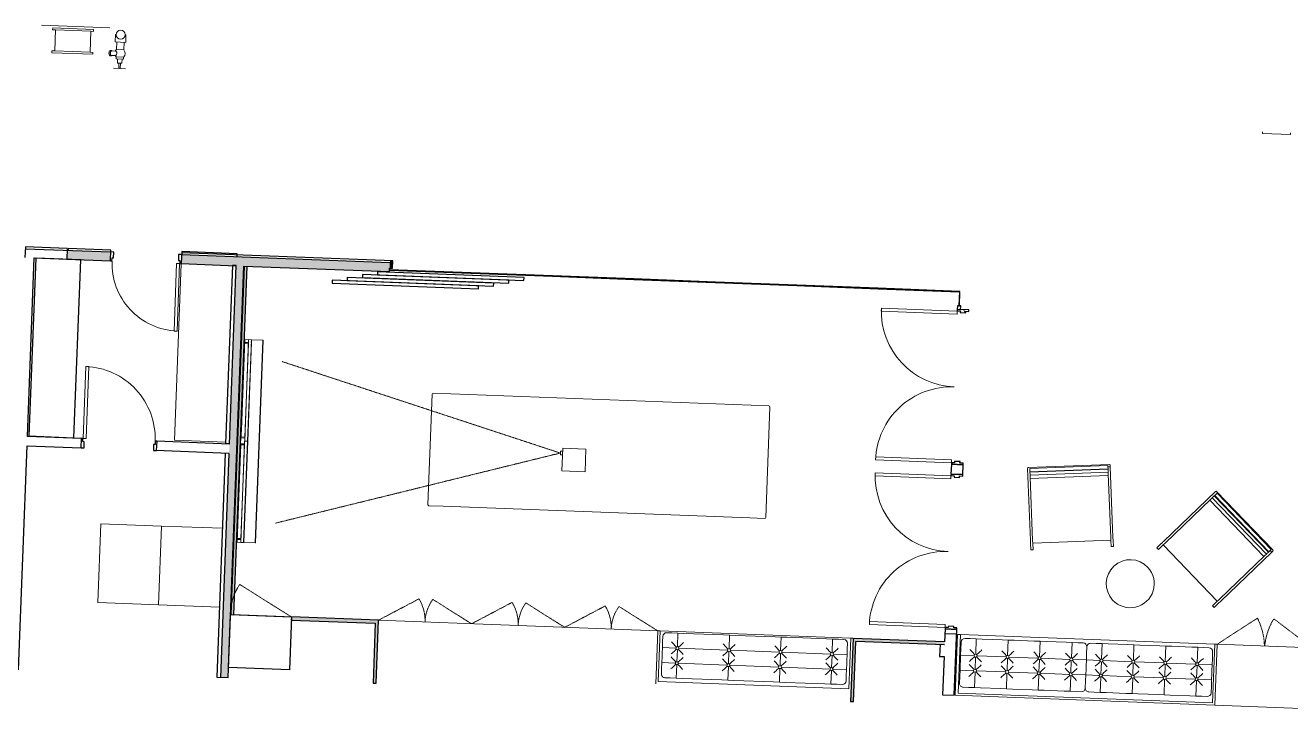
# Model space of a CAD drawing. Header units: millimetres. Extents: x 17567 to 83301, y -4294 to 56331.
# Drawn here: x 35905 to 52746, y 18615 to 27716 of the extents above; entities that cross this region are included whole.
import ezdxf

# ---------------------------------------------------------------- set-up
doc = ezdxf.new("R2010")
doc.units = ezdxf.units.MM
doc.header["$MEASUREMENT"] = 0
doc.linetypes.add('Dash', pattern=[6.35, 3.175, -3.175])
doc.linetypes.add('Hidden dense', pattern=[3.2, 1.6, -1.6])
for name, color, linetype, lineweight in [('A-DOOR', 33, 'Continuous', 13), ('A-DOOR-FRAM', 33, 'Continuous', 30), ('A-GLAZ-CURT', 52, 'Continuous', 13), ('A-GLAZ-CWMG', 51, 'Continuous', 13), ('A-WALL', 113, 'Continuous', 13), ('A-WALL-PATT', 111, 'Continuous', 13), ('E-ELEC-EQPM', 71, 'Continuous', 13), ('I-FURN', 40, 'Continuous', 13), ('I-WALL', 2, 'Continuous', 13), ('P-SANR-FIXT', 6, 'Continuous', 13), ('Q-CASE', 33, 'Continuous', 13), ('Q-CASE-HDLN', 33, 'Hidden dense', 13)]:
    doc.layers.add(name, color=color, linetype=linetype, lineweight=lineweight)

# ---------------------------------------------------------------- blocks, each defined once
blk = doc.blocks.new('System Panel - Glazed 6mm_Centre-7263970-GA PLAN - LEVEL 11')
at = {"layer": 'A-GLAZ-CURT', "lineweight": 30}
for p, q in [((542, 3), (-542, 3)), ((-542, 3), (-542, -3)), ((542, -3), (542, 3)), ((-542, -3), (542, -3))]:
    blk.add_line(p, q, dxfattribs=at)
blk = doc.blocks.new('System Panel - Glazed 6mm_Centre-7434992-GA PLAN - LEVEL 11')
at = {"layer": 'A-GLAZ-CURT', "lineweight": 30}
for p, q in [((95, 3), (-95, 3)), ((-95, 3), (-95, -3)), ((95, -3), (95, 3)), ((-95, -3), (95, -3))]:
    blk.add_line(p, q, dxfattribs=at)
blk = doc.blocks.new('Rectangular Mullion - 25 x 45mm-3974984-GA PLAN - LEVEL 11')
at = {"layer": 'A-GLAZ-CWMG', "lineweight": 30}
for p, q in [((-50, 22.5), (0, 22.5)), ((-50, -22.5), (-50, 22.5)), ((0, 22.5), (0, -22.5)), ((0, -22.5), (-50, -22.5))]:
    blk.add_line(p, q, dxfattribs=at)
blk = doc.blocks.new('Swing_Double_DOR1 - 2650 x 2200mm_WOOD PANEL-2439293-GA PLAN - LEVEL 11')
at = {"layer": 'A-DOOR'}
h = blk.add_hatch(dxfattribs=at)
h.set_pattern_fill('FP_7', color=256, style=0, pattern_type=2)
h.set_pattern_definition([(18.435, (-22491.72, -33686.98), (761.99916, 381.00075), [144.579, -1060.248]), (49.399, (-22354.557, -33641.26), (1904.98833, 2286.00951), [70.253, -3442.394]), (46.848, (-22308.837, -33968.919), (5333.9611315, 5715.036136), [167.12, -8188.863]), (19.983, (-22194.537, -33847), (3048.00244, 1142.99442), [89.19, -4370.301]), (0, (-22491.7, -33816.5), (381, 381), [76.2, -304.8]), (28.443, (-22415.517, -33816.519), (-4952.996557, -2667.0058317), [207.986, -10191.291]), (354.289, (-22232.637, -33717.46), (-3428.996846, 381.02439), [76.58, -3752.423]), (39.806, (-22156.437, -33725.08), (-1904.988895, -1524.01458), [59.514, -2916.191])])
h.paths.add_polyline_path([(-1242.5, -78), (-1223.5, -78), (-1223.5, -36), (-1203.5, -36), (-1203.5, 36), (-1223.5, 36), (-1223.5, 78), (-1242.5, 78), (-1242.5, -77.8)])
h.paths.add_polyline_path([(780.5, -36), (800.5, -36), (800.5, -78), (819.5, -78), (819.5, 78), (800.5, 78), (800.5, 36), (780.5, 36), (780.5, 8.2)])
for p, q in [((-1221.5, 78), (-1221.5, 1088)), ((-1221.5, 1088), (-1181.5, 1088)), ((-1181.5, 78), (-1181.5, 1088)), ((758.5, 78), (758.5, 1088)), ((798.5, 1088), (758.5, 1088)), ((798.5, 78), (798.5, 1088)), ((-1221.5, 78), (-1181.5, 78)), ((798.5, 78), (758.5, 78))]:
    blk.add_line(p, q, dxfattribs=at)
at = {"layer": 'A-DOOR', "lineweight": 30}
for p, q in [((-1223.5, 78), (-1242.5, 78)), ((-1242.5, 78), (-1242.5, -78)), ((-1223.5, 36), (-1223.5, 78)), ((-1203.5, 36), (-1223.5, 36)), ((-1203.5, -36), (-1203.5, 36)), ((800.5, 36), (780.5, 36)), ((780.5, 36), (780.5, -36)), ((819.5, 78), (800.5, 78)), ((800.5, 78), (800.5, 36)), ((819.5, -78), (819.5, 78)), ((-1242.5, -78), (-1223.5, -78)), ((-1223.5, -78), (-1223.5, -36)), ((-1223.5, -36), (-1203.5, -36)), ((780.5, -36), (800.5, -36)), ((800.5, -36), (800.5, -78)), ((800.5, -78), (819.5, -78))]:
    blk.add_line(p, q, dxfattribs=at)
at = {"layer": 'A-DOOR'}
for centre, start, end in [((-1221.5, 78), 0, 90), ((798.5, 78), 90, 180)]:
    blk.add_arc(centre, 1010, start, end, dxfattribs=at)
blk = doc.blocks.new('Swing_Double_DOR1 - 2650 x 2200mm_WOOD PANEL-V38-GA PLAN - LEVEL 11')
at = {"layer": 'A-DOOR'}
for p, q in [((-1221.5, 78), (-1221.5, 1088)), ((-1221.5, 1088), (-1181.5, 1088)), ((-1181.5, 78), (-1181.5, 1088)), ((758.5, 78), (758.5, 1088)), ((798.5, 1088), (758.5, 1088)), ((798.5, 78), (798.5, 1088)), ((-1221.5, 78), (-1181.5, 78)), ((798.5, 78), (758.5, 78))]:
    blk.add_line(p, q, dxfattribs=at)
at = {"layer": 'A-DOOR', "lineweight": 30}
for p, q in [((-1223.5, 78), (-1242.5, 78)), ((-1242.5, 78), (-1242.5, -78)), ((-1223.5, 36), (-1223.5, 78)), ((-1203.5, 36), (-1223.5, 36)), ((-1203.5, -36), (-1203.5, 36)), ((800.5, 36), (780.5, 36)), ((780.5, 36), (780.5, -36)), ((819.5, 78), (800.5, 78)), ((800.5, 78), (800.5, 36)), ((819.5, -78), (819.5, 78)), ((-1242.5, -78), (-1223.5, -78)), ((-1223.5, -78), (-1223.5, -36)), ((-1223.5, -36), (-1203.5, -36)), ((780.5, -36), (800.5, -36)), ((800.5, -36), (800.5, -78)), ((800.5, -78), (819.5, -78))]:
    blk.add_line(p, q, dxfattribs=at)
at = {"layer": 'A-DOOR'}
for centre, start, end in [((-1221.5, 78), 0, 90), ((798.5, 78), 90, 180)]:
    blk.add_arc(centre, 1010, start, end, dxfattribs=at)
blk = doc.blocks.new('Swing_Single_DOR1 - 2040 x 900mm_GLASS PANEL-2515531-GA PLAN - LEVEL 11')
at = {"layer": 'A-DOOR', "lineweight": 13}
for p, q in [((-450, 960), (-410, 960)), ((-450, 60), (-450, 960)), ((-410, 960), (-410, 60)), ((-410, 60), (-450, 60))]:
    blk.add_line(p, q, dxfattribs=at)
at = {"layer": 'A-DOOR'}
blk.add_arc((-450, 60), 900, 360, 90, dxfattribs=at)
at = {"layer": 'A-DOOR-FRAM'}
for p, q in [((-452, 60), (-471, 60)), ((-452, 18), (-452, 60)), ((-432, 18), (-452, 18)), ((-432, -60), (-432, 18)), ((452, 18), (432, 18)), ((432, 18), (432, -60)), ((471, 60), (452, 60)), ((452, 60), (452, 18)), ((-471, -60), (-432, -60)), ((432, -60), (471, -60))]:
    blk.add_line(p, q, dxfattribs=at)
blk = doc.blocks.new('0832_FIRE_HOSE_REEL - 0832 Hose Reel-2643840-GA PLAN - LEVEL 11')
at = {"layer": 'P-SANR-FIXT'}
for p, q in [((488, 0), (-422, 0)), ((488, 0), (-422, 0)), ((273, -30), (-272, -30)), ((-272, -30), (-272, -55)), ((-272, -55), (-233, -55)), ((-233, -55), (-233, -335)), ((-233, -55), (238, -55)), ((238, -335), (238, -55)), ((238, -55), (273, -55)), ((273, -55), (273, -30)), ((-233, -335), (-272, -335)), ((-272, -335), (-272, -360)), ((238, -335), (-233, -335)), ((273, -335), (238, -335)), ((273, -360), (273, -335)), ((-272, -360), (273, -360))]:
    blk.add_line(p, q, dxfattribs=at)
blk = doc.blocks.new('0831_FIRE_HYDRANT_SINGLE - Ø100-2645293-GA PLAN - LEVEL 11')
at = {"layer": 'P-SANR-FIXT'}
for p, q in [((-60, 0), (-70, 0)), ((-70, 0), (-70, -100)), ((70, 0), (60, 0)), ((-70, -100), (70, -100)), ((-50, -100), (-50, -201)), ((50, -100), (50, -201)), ((70, 0), (70, -100)), ((-113, -215), (-130, -215)), ((-113, -285), (-130, -285)), ((-55, -220), (-113, -220)), ((-55, -280), (-113, -280)), ((-50, -201), (50, -201)), ((-50, -299), (50, -299)), ((-50, -299), (-50, -325)), ((-50, -325), (50, -325)), ((-30, -325), (-30, -380)), ((30, -325), (30, -380)), ((50, -299), (50, -325)), ((80, -450), (-80, -450)), ((-30, -380), (30, -380)), ((-10, -380), (-10, -450)), ((10, -380), (10, -450))]:
    blk.add_line(p, q, dxfattribs=at)
blk.add_circle((0, 0), 60, dxfattribs=at)
for centre, radius, start, end in [((0, -250), 70.2, 135.7778, 154.7167), ((0, -250), 70.2, 205.2833, 224.2222), ((-78, -250), 37.9, 307.5963, 52.4037), ((0, -250), 70.2, 315.7778, 44.2222)]:
    blk.add_arc(centre, radius, start, end, dxfattribs=at)
for centre, major_axis, ratio, start_param, end_param in [((-130, -250), (0, 35), 0.502649, 0, 3.141593), ((-113, -250), (0, 35), 0.504137, 5.742086, 9.965877), ((-113, -250), (0, 30), 0.5, 0, 3.141593)]:
    blk.add_ellipse(centre, major_axis=major_axis, ratio=ratio, start_param=start_param, end_param=end_param, dxfattribs=at)
blk = doc.blocks.new('BVN_Boardroom Banquette_EX-020 - EX-020_1-10032375-GA PLAN - LEVEL 11')
at = {"layer": 'Q-CASE', "lineweight": 30}
for p, q in [((-3810, 1097), (-2998, 1097)), ((-3810, 392), (-3810, 1097)), ((-2998, 1097), (-2998, 392)), ((-2998, 392), (-3810, 392))]:
    blk.add_line(p, q, dxfattribs=at)
at = {"layer": 'Q-CASE'}
for p, q in [((1882, 1097), (-1838, 1097)), ((1882, 392), (1882, 1097)), ((1882, 1097), (1912, 1097)), ((1882, 392), (1882, 1097)), ((4452, 1097), (1912, 1097)), ((1912, 422), (1912, 1097)), ((1952, 1027), (1952, 957)), ((2072, 1077), (2002, 1077)), ((2072, 1077), (2152, 1077)), ((2152, 1077), (2232, 1077)), ((2152, 897), (2152, 1077)), ((2759, 1077), (2232, 1077)), ((2759, 1077), (2839, 1077)), ((2839, 1077), (2919, 1077)), ((2839, 897), (2839, 1077)), ((3446, 1077), (2919, 1077)), ((3446, 1077), (3526, 1077)), ((3526, 1077), (3606, 1077)), ((3526, 897), (3526, 1077)), ((4132, 1077), (3606, 1077)), ((4132, 1077), (4212, 1077)), ((4212, 1077), (4292, 1077)), ((4212, 897), (4212, 1077)), ((4362, 1077), (4292, 1077)), ((4412, 957), (4412, 1027)), ((4452, 1097), (4482, 1097)), ((4452, 1097), (4452, 422)), ((1952, 877), (1952, 957)), ((1952, 797), (1952, 877)), ((2132, 877), (1952, 877)), ((2152, 697), (2152, 857)), ((2819, 877), (2172, 877)), ((2839, 697), (2839, 857)), ((3506, 877), (2859, 877)), ((3526, 697), (3526, 857)), ((4192, 877), (3546, 877)), ((4212, 697), (4212, 857)), ((4412, 877), (4232, 877)), ((4412, 957), (4412, 877)), ((4412, 877), (4412, 797)), ((1952, 797), (1952, 757)), ((1952, 677), (1952, 757)), ((1952, 597), (1952, 677)), ((2132, 677), (1952, 677)), ((2819, 677), (2172, 677)), ((3506, 677), (2859, 677)), ((4192, 677), (3546, 677)), ((4412, 677), (4232, 677)), ((4412, 757), (4412, 797)), ((4412, 757), (4412, 677)), ((4412, 677), (4412, 597)), ((1952, 597), (1952, 527)), ((2152, 477), (2152, 657)), ((2839, 477), (2839, 657)), ((3526, 477), (3526, 657)), ((4212, 477), (4212, 657)), ((4412, 527), (4412, 597)), ((4452, 422), (1912, 422)), ((2002, 477), (2072, 477)), ((2152, 477), (2072, 477)), ((2232, 477), (2152, 477)), ((2232, 477), (2759, 477)), ((2839, 477), (2759, 477)), ((2919, 477), (2839, 477)), ((2919, 477), (3446, 477)), ((3526, 477), (3446, 477)), ((3606, 477), (3526, 477)), ((3606, 477), (4132, 477)), ((4212, 477), (4132, 477)), ((4292, 477), (4212, 477)), ((4292, 477), (4362, 477))]:
    blk.add_line(p, q, dxfattribs=at)
at = {"layer": 'Q-CASE', "flags": 128}
for points in [[(2072, 957), (2082, 947), (2092, 937), (2102, 927), (2113, 916), (2132, 897), (2138, 891)], [(2138, 863), (2113, 837), (2095, 819), (2086, 810), (2072, 797)], [(2166, 891), (2192, 916), (2210, 934), (2219, 943), (2232, 957)], [(2232, 797), (2222, 807), (2212, 817), (2202, 827), (2192, 837), (2172, 857), (2166, 863)], [(2825, 891), (2799, 916), (2781, 934), (2772, 943), (2759, 957)], [(2759, 797), (2769, 807), (2779, 817), (2789, 827), (2799, 837), (2819, 857), (2825, 863)], [(2919, 957), (2909, 947), (2899, 937), (2889, 927), (2879, 916), (2859, 897), (2853, 891)], [(2853, 863), (2879, 837), (2896, 819), (2905, 810), (2919, 797)], [(3511, 891), (3486, 916), (3468, 934), (3459, 943), (3446, 957)], [(3446, 797), (3456, 807), (3466, 817), (3476, 827), (3486, 837), (3506, 857), (3511, 863)], [(3606, 957), (3595, 947), (3585, 937), (3575, 927), (3565, 916), (3545, 897), (3540, 891)], [(3540, 863), (3565, 837), (3583, 819), (3592, 810), (3606, 797)], [(4198, 891), (4173, 916), (4155, 934), (4146, 943), (4132, 957)], [(4132, 797), (4142, 807), (4152, 817), (4162, 827), (4173, 837), (4192, 857), (4198, 863)], [(4292, 957), (4282, 947), (4272, 937), (4262, 927), (4252, 916), (4232, 897), (4226, 891)], [(4226, 863), (4252, 837), (4270, 819), (4279, 810), (4292, 797)], [(2072, 757), (2082, 747), (2092, 737), (2102, 727), (2113, 716), (2132, 697), (2138, 691)], [(2166, 691), (2192, 716), (2210, 734), (2219, 743), (2232, 757)], [(2825, 691), (2799, 716), (2781, 734), (2772, 743), (2759, 757)], [(2919, 757), (2909, 747), (2899, 737), (2889, 727), (2879, 716), (2859, 697), (2853, 691)], [(3511, 691), (3486, 716), (3468, 734), (3459, 743), (3446, 757)], [(3606, 757), (3595, 747), (3585, 737), (3575, 727), (3565, 716), (3545, 697), (3540, 691)], [(4198, 691), (4173, 716), (4155, 734), (4146, 743), (4132, 757)], [(4292, 757), (4282, 747), (4272, 737), (4262, 727), (4252, 716), (4232, 697), (4226, 691)], [(2138, 663), (2113, 637), (2095, 619), (2086, 610), (2072, 597)], [(2232, 597), (2222, 607), (2212, 617), (2202, 627), (2192, 637), (2172, 657), (2166, 663)], [(2759, 597), (2769, 607), (2779, 617), (2789, 627), (2799, 637), (2819, 657), (2825, 663)], [(2853, 663), (2879, 637), (2896, 619), (2905, 610), (2919, 597)], [(3446, 597), (3456, 607), (3466, 617), (3476, 627), (3486, 637), (3506, 657), (3511, 663)], [(3540, 663), (3565, 637), (3583, 619), (3592, 610), (3606, 597)], [(4132, 597), (4142, 607), (4152, 617), (4162, 627), (4173, 637), (4192, 657), (4198, 663)], [(4226, 663), (4252, 637), (4270, 619), (4279, 610), (4292, 597)]]:
    blk.add_lwpolyline(points, dxfattribs=at)
at = {"layer": 'Q-CASE'}
for centre, radius, start, end in [((2002, 1027), 50, 90, 180), ((4362, 1027), 50, 0, 90), ((2152, 877), 20, 0, 180), ((2152, 877), 20, 180, 360), ((2839, 877), 20, 0, 180), ((2839, 877), 20, 180, 360), ((3526, 877), 20, 0, 180), ((3526, 877), 20, 180, 360), ((4212, 877), 20, 0, 180), ((4212, 877), 20, 180, 360), ((2152, 677), 20, 0, 180), ((2152, 677), 20, 180, 360), ((2839, 677), 20, 0, 180), ((2839, 677), 20, 180, 0), ((3526, 677), 20, 0, 180), ((3526, 677), 20, 180, 0), ((4212, 677), 20, 0, 180), ((4212, 677), 20, 180, 360), ((2002, 527), 50, 180, 270), ((4362, 527), 50, 270, 0)]:
    blk.add_arc(centre, radius, start, end, dxfattribs=at)
at = {"layer": 'Q-CASE-HDLN'}
for p, q in [((-2998, 1097), (-3701, 1503)), ((-1838, 1097), (-1310, 1402)), ((-598, 1097), (-1126, 1402)), ((-598, 1097), (-70, 1402)), ((642, 1097), (114, 1402)), ((642, 1097), (1170, 1402)), ((1882, 1097), (1354, 1402)), ((-3810, 1097), (-2998, 1097))]:
    blk.add_line(p, q, dxfattribs=at)
for centre, radius, start, end in [((-3068, 1116), 742, 148.5435, 181.4565), ((-1771, 1097), 553, 0, 33.4759), ((-665, 1097), 553, 146.5241, 180), ((-531, 1097), 553, 0, 33.4759), ((575, 1097), 553, 146.5241, 180), ((709, 1097), 553, 0, 33.4759), ((1815, 1097), 553, 146.5241, 180)]:
    blk.add_arc(centre, radius, start, end, dxfattribs=at)
blk = doc.blocks.new('BVN_Joinery_Reception Banquette_JO-E-1 - EX-021_1-7750586-GA PLAN - LEVEL 11')
at = {"layer": 'Q-CASE'}
for p, q in [((-242, -302), (-242, -1112)), ((1023, -302), (-242, -302)), ((-242, -302), (-242, -1112)), ((1023, -302), (-242, -302)), ((1023, -302), (1023, -1112)), ((4482, -302), (1023, -302)), ((1023, -1112), (1023, -302)), ((1023, -1112), (1023, -302)), ((1053, -1112), (1053, -332)), ((1053, -332), (4442, -332)), ((4442, -332), (4442, -1112)), ((4482, -1112), (4482, -302)), ((1078, -462), (1078, -557)), ((1198, -412), (1128, -412)), ((1198, -412), (1278, -412)), ((1278, -412), (1358, -412)), ((1278, -617), (1278, -412)), ((1623, -412), (1358, -412)), ((1623, -412), (1703, -412)), ((1703, -412), (1783, -412)), ((1703, -617), (1703, -412)), ((2048, -412), (1783, -412)), ((2048, -412), (2128, -412)), ((2128, -412), (2208, -412)), ((2128, -617), (2128, -412)), ((2473, -412), (2208, -412)), ((2473, -412), (2553, -412)), ((2553, -412), (2633, -412)), ((2553, -617), (2553, -412)), ((2703, -412), (2633, -412)), ((2753, -462), (2753, -557)), ((2753, -557), (2753, -462)), ((2873, -412), (2803, -412)), ((2873, -412), (2953, -412)), ((2953, -412), (3033, -412)), ((2953, -617), (2953, -412)), ((3298, -412), (3033, -412)), ((3298, -412), (3378, -412)), ((3378, -412), (3458, -412)), ((3378, -617), (3378, -412)), ((3723, -412), (3458, -412)), ((3723, -412), (3803, -412)), ((3803, -412), (3883, -412)), ((3803, -617), (3803, -412)), ((4148, -412), (3883, -412)), ((4148, -412), (4228, -412)), ((4228, -412), (4308, -412)), ((4228, -617), (4228, -412)), ((4378, -412), (4308, -412)), ((4428, -557), (4428, -462)), ((1078, -637), (1078, -557)), ((1078, -717), (1078, -637)), ((1078, -637), (1258, -637)), ((1278, -817), (1278, -657)), ((1298, -637), (1683, -637)), ((1703, -817), (1703, -657)), ((1723, -637), (2108, -637)), ((2128, -817), (2128, -657)), ((2148, -637), (2533, -637)), ((2553, -817), (2553, -657)), ((2573, -637), (2753, -637)), ((2753, -637), (2753, -557)), ((2753, -557), (2753, -637)), ((2753, -717), (2753, -637)), ((2753, -637), (2933, -637)), ((2753, -637), (2753, -717)), ((2953, -817), (2953, -657)), ((2973, -637), (3358, -637)), ((3378, -817), (3378, -657)), ((3398, -637), (3783, -637)), ((3803, -817), (3803, -657)), ((3823, -637), (4208, -637)), ((4228, -817), (4228, -657)), ((4248, -637), (4428, -637)), ((4428, -557), (4428, -637)), ((4428, -637), (4428, -717)), ((1078, -717), (1078, -757)), ((1078, -837), (1078, -757)), ((1078, -917), (1078, -837)), ((1078, -837), (1258, -837)), ((1298, -837), (1683, -837)), ((1723, -837), (2108, -837)), ((2148, -837), (2533, -837)), ((2573, -837), (2753, -837)), ((2753, -717), (2753, -757)), ((2753, -757), (2753, -717)), ((2753, -837), (2753, -757)), ((2753, -757), (2753, -837)), ((2753, -917), (2753, -837)), ((2753, -837), (2933, -837)), ((2753, -837), (2753, -917)), ((2973, -837), (3358, -837)), ((3398, -837), (3783, -837)), ((3823, -837), (4208, -837)), ((4248, -837), (4428, -837)), ((4428, -757), (4428, -717)), ((4428, -757), (4428, -837)), ((4428, -837), (4428, -917)), ((1078, -917), (1078, -1012)), ((1278, -1062), (1278, -857)), ((1703, -1062), (1703, -857)), ((2128, -1062), (2128, -857)), ((2553, -1062), (2553, -857)), ((2753, -917), (2753, -1012)), ((2753, -1012), (2753, -917)), ((2953, -1062), (2953, -857)), ((3378, -1062), (3378, -857)), ((3803, -1062), (3803, -857)), ((4228, -1062), (4228, -857)), ((4428, -1012), (4428, -917)), ((-242, -1112), (1023, -1112)), ((-242, -1112), (1023, -1112)), ((1023, -1112), (1053, -1112)), ((4442, -1112), (1053, -1112)), ((1128, -1062), (1198, -1062)), ((1278, -1062), (1198, -1062)), ((1358, -1062), (1278, -1062)), ((1358, -1062), (1623, -1062)), ((1703, -1062), (1623, -1062)), ((1783, -1062), (1703, -1062)), ((1783, -1062), (2048, -1062)), ((2128, -1062), (2048, -1062)), ((2208, -1062), (2128, -1062)), ((2208, -1062), (2473, -1062)), ((2553, -1062), (2473, -1062)), ((2633, -1062), (2553, -1062)), ((2633, -1062), (2703, -1062)), ((2803, -1062), (2873, -1062)), ((2953, -1062), (2873, -1062)), ((3033, -1062), (2953, -1062)), ((3033, -1062), (3298, -1062)), ((3378, -1062), (3298, -1062)), ((3458, -1062), (3378, -1062)), ((3458, -1062), (3723, -1062)), ((3803, -1062), (3723, -1062)), ((3883, -1062), (3803, -1062)), ((3883, -1062), (4148, -1062)), ((4228, -1062), (4148, -1062)), ((4308, -1062), (4228, -1062)), ((4308, -1062), (4378, -1062)), ((4442, -1112), (4482, -1112))]:
    blk.add_line(p, q, dxfattribs=at)
at = {"layer": 'Q-CASE', "flags": 128}
for points in [[(1198, -557), (1208, -568), (1218, -578), (1228, -588), (1238, -598), (1258, -618), (1264, -623)], [(1264, -652), (1238, -677), (1220, -695), (1211, -704), (1198, -717)], [(1292, -623), (1317, -598), (1335, -580), (1344, -571), (1358, -557)], [(1358, -717), (1348, -707), (1338, -697), (1327, -687), (1317, -677), (1297, -657), (1292, -652)], [(1689, -623), (1663, -598), (1645, -580), (1636, -571), (1623, -557)], [(1623, -717), (1633, -707), (1643, -697), (1653, -687), (1663, -677), (1683, -657), (1689, -652)], [(1783, -557), (1773, -568), (1763, -578), (1752, -588), (1742, -598), (1722, -618), (1717, -623)], [(1717, -652), (1742, -677), (1760, -695), (1769, -704), (1783, -717)], [(2114, -623), (2088, -598), (2070, -580), (2061, -571), (2048, -557)], [(2048, -717), (2058, -707), (2068, -697), (2078, -687), (2088, -677), (2108, -657), (2114, -652)], [(2208, -557), (2198, -568), (2188, -578), (2177, -588), (2167, -598), (2147, -618), (2142, -623)], [(2142, -652), (2167, -677), (2185, -695), (2194, -704), (2208, -717)], [(2539, -623), (2513, -598), (2495, -580), (2486, -571), (2473, -557)], [(2473, -717), (2483, -707), (2493, -697), (2503, -687), (2513, -677), (2533, -657), (2539, -652)], [(2633, -557), (2623, -568), (2613, -578), (2602, -588), (2592, -598), (2572, -618), (2567, -623)], [(2567, -652), (2592, -677), (2610, -695), (2619, -704), (2633, -717)], [(2873, -557), (2883, -568), (2893, -578), (2903, -588), (2913, -598), (2933, -618), (2939, -623)], [(2939, -652), (2913, -677), (2895, -695), (2886, -704), (2873, -717)], [(2967, -623), (2992, -598), (3010, -580), (3019, -571), (3033, -557)], [(3033, -717), (3023, -707), (3013, -697), (3002, -687), (2992, -677), (2972, -657), (2967, -652)], [(3364, -623), (3338, -598), (3320, -580), (3311, -571), (3298, -557)], [(3298, -717), (3308, -707), (3318, -697), (3328, -687), (3338, -677), (3358, -657), (3364, -652)], [(3458, -557), (3448, -568), (3438, -578), (3427, -588), (3417, -598), (3397, -618), (3392, -623)], [(3392, -652), (3417, -677), (3435, -695), (3444, -704), (3458, -717)], [(3789, -623), (3763, -598), (3745, -580), (3736, -571), (3723, -557)], [(3723, -717), (3733, -707), (3743, -697), (3753, -687), (3763, -677), (3783, -657), (3789, -652)], [(3883, -557), (3873, -568), (3863, -578), (3852, -588), (3842, -598), (3822, -618), (3817, -623)], [(3817, -652), (3842, -677), (3860, -695), (3869, -704), (3883, -717)], [(4214, -623), (4188, -598), (4170, -580), (4161, -571), (4148, -557)], [(4148, -717), (4158, -707), (4168, -697), (4178, -687), (4188, -677), (4208, -657), (4214, -652)], [(4308, -557), (4298, -568), (4288, -578), (4277, -588), (4267, -598), (4247, -618), (4242, -623)], [(4242, -652), (4267, -677), (4285, -695), (4294, -704), (4308, -717)], [(1198, -757), (1208, -768), (1218, -778), (1228, -788), (1238, -798), (1258, -818), (1264, -823)], [(1292, -823), (1317, -798), (1335, -780), (1344, -771), (1358, -757)], [(1689, -823), (1663, -798), (1645, -780), (1636, -771), (1623, -757)], [(1783, -757), (1773, -768), (1763, -778), (1752, -788), (1742, -798), (1722, -818), (1717, -823)], [(2114, -823), (2088, -798), (2070, -780), (2061, -771), (2048, -757)], [(2208, -757), (2198, -768), (2188, -778), (2177, -788), (2167, -798), (2147, -818), (2142, -823)], [(2539, -823), (2513, -798), (2495, -780), (2486, -771), (2473, -757)], [(2633, -757), (2623, -768), (2613, -778), (2602, -788), (2592, -798), (2572, -818), (2567, -823)], [(2873, -757), (2883, -768), (2893, -778), (2903, -788), (2913, -798), (2933, -818), (2939, -823)], [(2967, -823), (2992, -798), (3010, -780), (3019, -771), (3033, -757)], [(3364, -823), (3338, -798), (3320, -780), (3311, -771), (3298, -757)], [(3458, -757), (3448, -768), (3438, -778), (3427, -788), (3417, -798), (3397, -818), (3392, -823)], [(3789, -823), (3763, -798), (3745, -780), (3736, -771), (3723, -757)], [(3883, -757), (3873, -768), (3863, -778), (3852, -788), (3842, -798), (3822, -818), (3817, -823)], [(4214, -823), (4188, -798), (4170, -780), (4161, -771), (4148, -757)], [(4308, -757), (4298, -768), (4288, -778), (4277, -788), (4267, -798), (4247, -818), (4242, -823)], [(1264, -852), (1238, -877), (1220, -895), (1211, -904), (1198, -917)], [(1358, -917), (1348, -907), (1338, -897), (1327, -887), (1317, -877), (1297, -857), (1292, -852)], [(1623, -917), (1633, -907), (1643, -897), (1653, -887), (1663, -877), (1683, -857), (1689, -852)], [(1717, -852), (1742, -877), (1760, -895), (1769, -904), (1783, -917)], [(2048, -917), (2058, -907), (2068, -897), (2078, -887), (2088, -877), (2108, -857), (2114, -852)], [(2142, -852), (2167, -877), (2185, -895), (2194, -904), (2208, -917)], [(2473, -917), (2483, -907), (2493, -897), (2503, -887), (2513, -877), (2533, -857), (2539, -852)], [(2567, -852), (2592, -877), (2610, -895), (2619, -904), (2633, -917)], [(2939, -852), (2913, -877), (2895, -895), (2886, -904), (2873, -917)], [(3033, -917), (3023, -907), (3013, -897), (3002, -887), (2992, -877), (2972, -857), (2967, -852)], [(3298, -917), (3308, -907), (3318, -897), (3328, -887), (3338, -877), (3358, -857), (3364, -852)], [(3392, -852), (3417, -877), (3435, -895), (3444, -904), (3458, -917)], [(3723, -917), (3733, -907), (3743, -897), (3753, -887), (3763, -877), (3783, -857), (3789, -852)], [(3817, -852), (3842, -877), (3860, -895), (3869, -904), (3883, -917)], [(4148, -917), (4158, -907), (4168, -897), (4178, -887), (4188, -877), (4208, -857), (4214, -852)], [(4242, -852), (4267, -877), (4285, -895), (4294, -904), (4308, -917)]]:
    blk.add_lwpolyline(points, dxfattribs=at)
at = {"layer": 'Q-CASE'}
for centre, radius, start, end in [((1128, -462), 50, 90, 180), ((2703, -462), 50, 360, 90), ((2803, -462), 50, 90, 180), ((4378, -462), 50, 360, 90), ((1278, -637), 20, 0, 180), ((1278, -637), 20, 180, 360), ((1703, -637), 20, 0, 180), ((1703, -637), 20, 180, 360), ((2128, -637), 20, 0, 180), ((2128, -637), 20, 180, 360), ((2553, -637), 20, 0, 180), ((2553, -637), 20, 180, 360), ((2953, -637), 20, 0, 180), ((2953, -637), 20, 180, 360), ((3378, -637), 20, 0, 180), ((3378, -637), 20, 180, 360), ((3803, -637), 20, 0, 180), ((3803, -637), 20, 180, 360), ((4228, -637), 20, 0, 180), ((4228, -637), 20, 180, 360), ((1278, -837), 20, 0, 180), ((1278, -837), 20, 180, 360), ((1703, -837), 20, 0, 180), ((1703, -837), 20, 180, 360), ((2128, -837), 20, 0, 180), ((2128, -837), 20, 180, 360), ((2553, -837), 20, 0, 180), ((2553, -837), 20, 180, 360), ((2953, -837), 20, 0, 180), ((2953, -837), 20, 180, 360), ((3378, -837), 20, 0, 180), ((3378, -837), 20, 180, 360), ((3803, -837), 20, 0, 180), ((3803, -837), 20, 180, 360), ((4228, -837), 20, 0, 180), ((4228, -837), 20, 180, 360), ((1128, -1012), 50, 180, 270), ((2703, -1012), 50, 270, 360), ((2803, -1012), 50, 180, 270), ((4378, -1012), 50, 270, 360)]:
    blk.add_arc(centre, radius, start, end, dxfattribs=at)
at = {"layer": 'Q-CASE-HDLN'}
for p, q in [((-242, -1112), (282, -1480)), ((1023, -1112), (499, -1480))]:
    blk.add_line(p, q, dxfattribs=at)
for centre, start, end in [((-467, -1062), 330.8916, 356.6568), ((1248, -1062), 183.3432, 209.1084)]:
    blk.add_arc(centre, 857, start, end, dxfattribs=at)
blk = doc.blocks.new('Boardroom Slider2 - Boardroom Slider-7549117-GA PLAN - LEVEL 11')
at = {"layer": 'Q-CASE', "lineweight": 30}
for p, q in [((-39844, 23429), (-41794, 23429)), ((-41794, 23429), (-41794, 23389)), ((-39844, 23389), (-39844, 23429)), ((-41794, 23389), (-39844, 23389))]:
    blk.add_line(p, q, dxfattribs=at)
blk = doc.blocks.new('Boardroom Slider8 - Boardroom Slider-7549171-GA PLAN - LEVEL 11')
at = {"layer": 'Q-CASE', "lineweight": 30}
for p, q in [((-40044, 23384), (-41994, 23384)), ((-41994, 23384), (-41994, 23344)), ((-41994, 23344), (-40044, 23344)), ((-40044, 23344), (-40044, 23384))]:
    blk.add_line(p, q, dxfattribs=at)
blk = doc.blocks.new('FFE_PRO-001_Projector_Ceiling mounted - PRO-001-4298335-GA PLAN - LEVEL 11')
at = {"layer": 'E-ELEC-EQPM'}
for p, q in [((-150, -149), (-150, 160)), ((-150, 160), (150, 160)), ((150, 160), (150, -149)), ((150, -149), (-150, -149)), ((-111, -176), (-111, -149)), ((-63, -149), (-63, -176)), ((-63, -176), (-111, -176))]:
    blk.add_line(p, q, dxfattribs=at)
at = {"layer": 'E-ELEC-EQPM', "linetype": 'Dash'}
for q in [(-1164, -3931), (991, -3931)]:
    blk.add_line((-86, -180), q, dxfattribs=at)
blk = doc.blocks.new('Server stack10 - Server stack-7937850-GA PLAN - LEVEL 11')
at = {"layer": 'E-ELEC-EQPM'}
for p, q in [((-44088, 20053), (-44898, 20053)), ((-44898, 20053), (-44898, 19003)), ((-43278, 20053), (-44088, 20053)), ((-44088, 20053), (-44088, 19003)), ((-44088, 19003), (-44088, 20053)), ((-43278, 19003), (-43278, 20053)), ((-44898, 19003), (-44088, 19003)), ((-44088, 19003), (-43278, 19003))]:
    blk.add_line(p, q, dxfattribs=at)
blk = doc.blocks.new('Swing_Single_DOR1 - 2040 x 960mm_WOOD PANEL 2-9342043-GA PLAN - LEVEL 11')
at = {"layer": 'A-DOOR', "lineweight": 13}
for p, q in [((-480, 1022), (-440, 1022)), ((-480, 62), (-480, 1022)), ((-440, 1022), (-440, 62)), ((-440, 62), (-480, 62))]:
    blk.add_line(p, q, dxfattribs=at)
at = {"layer": 'A-DOOR'}
blk.add_arc((-480, 62), 960, 360, 90, dxfattribs=at)
at = {"layer": 'A-DOOR-FRAM'}
for p, q in [((-482, 62), (-501, 62)), ((-482, 20), (-482, 62)), ((-462, 20), (-482, 20)), ((-462, -62), (-462, 20)), ((482, 20), (462, 20)), ((462, 20), (462, -62)), ((501, 62), (482, 62)), ((482, 62), (482, 20)), ((-501, -62), (-462, -62)), ((462, -62), (501, -62))]:
    blk.add_line(p, q, dxfattribs=at)
blk = doc.blocks.new('IT Build_Shelves - JO-N-05-7945327-GA PLAN - LEVEL 11')
at = {"layer": 'Q-CASE', "lineweight": 30}
for p, q in [((-1140, 300), (-1140, -300)), ((1230, 300), (-1140, 300)), ((1230, -300), (1230, 300)), ((-1140, -300), (1230, -300))]:
    blk.add_line(p, q, dxfattribs=at)
blk = doc.blocks.new('Existing Furniture_Boardroom Table_ET22 - ET22-9367005-GA PLAN - LEVEL 11')
at = {"layer": 'I-FURN'}
for p, q in [((-2250, 411), (-2250, -1059)), ((2235, 426), (-2235, 426)), ((2250, -1059), (2250, 411)), ((-2235, -1074), (-2043, -1074)), ((-2043, -1074), (2041, -1074)), ((2041, -1074), (2235, -1074))]:
    blk.add_line(p, q, dxfattribs=at)
for centre, start, end in [((-2235, 411), 90, 180), ((2235, 411), 0, 90), ((-2235, -1059), 180, 270), ((2235, -1059), 270, 0)]:
    blk.add_arc(centre, 15, start, end, dxfattribs=at)
blk = doc.blocks.new('New Furniture_Small Coffee Table_NT7 - NT7-9707853-GA PLAN - LEVEL 11')
at = {"layer": 'I-FURN'}
for start, end in [(45, 225), (225, 45)]:
    blk.add_arc((0, 0), 320, start, end, dxfattribs=at)
blk = doc.blocks.new('Boardroom Slider1 - Boardroom Slider-9900823-GA PLAN - LEVEL 11')
at = {"layer": 'Q-CASE', "lineweight": 30}
for p, q in [((-39844, 23429), (-41794, 23429)), ((-41794, 23429), (-41794, 23389)), ((-39844, 23389), (-39844, 23429)), ((-41794, 23389), (-39844, 23389))]:
    blk.add_line(p, q, dxfattribs=at)
blk = doc.blocks.new('Boardroom Slider3 - Boardroom Slider-9900835-GA PLAN - LEVEL 11')
at = {"layer": 'Q-CASE', "lineweight": 30}
for p, q in [((-39844, 23429), (-41794, 23429)), ((-41794, 23429), (-41794, 23389)), ((-39844, 23389), (-39844, 23429)), ((-41794, 23389), (-39844, 23389))]:
    blk.add_line(p, q, dxfattribs=at)
blk = doc.blocks.new('IT Build Desk_Ex - IT Build Desk_Ex-9900851-GA PLAN - LEVEL 11')
at = {"layer": 'Q-CASE'}
for p, q in [((-44010, 23529), (-44010, 21178)), ((-44010, 21178), (-43328, 21178))]:
    blk.add_line(p, q, dxfattribs=at)
blk = doc.blocks.new('JO-N-08 - PH - JO-N-08 - PH-9908455-GA PLAN - LEVEL 11')
at = {"layer": 'Q-CASE'}
for p, q in [((-29697, 25833), (-29697, 25810)), ((-29697, 25810), (-29322, 25810)), ((-29322, 25810), (-29322, 25833))]:
    blk.add_line(p, q, dxfattribs=at)
blk = doc.blocks.new('New Furniture_Armchair_NC9 - NC9-V182-GA PLAN - LEVEL 11')
at = {"layer": 'I-FURN'}
for p, q in [((-560, -364), (-560, 597)), ((-550, 607), (530, 607)), ((-530, 595), (-530, 552)), ((510, 595), (-530, 595)), ((510, 552), (-530, 552)), ((-530, 544), (-530, 552)), ((-530, 517), (-530, 544)), ((510, 544), (-530, 544)), ((-530, 507), (-530, 517)), ((-530, 479), (-530, 507)), ((-530, 507), (510, 507)), ((510, 595), (510, 577)), ((510, 552), (510, 577)), ((540, 577), (510, 577)), ((510, 577), (540, 577)), ((510, 552), (510, 544)), ((510, 544), (510, 517)), ((510, 517), (510, 507)), ((510, 507), (510, 479)), ((540, 577), (540, 597)), ((540, 577), (540, -364)), ((-530, 480), (-530, -364)), ((-530, 463), (510, 463)), ((510, 463), (-530, 463)), ((510, -364), (510, 480)), ((-560, -374), (-560, -364)), ((-560, -382), (-560, -374)), ((-560, -390), (-560, -382)), ((-560, -397), (-560, -390)), ((-560, -401), (-560, -397)), ((-560, -404), (-560, -401)), ((-560, -487), (-560, -404)), ((-560, -487), (-530, -487)), ((-560, -487), (-560, -487)), ((-530, -487), (-560, -487)), ((-530, -364), (-530, -404)), ((-530, -400), (510, -400)), ((-530, -404), (-530, -487)), ((-530, -487), (-530, -487)), ((510, -404), (510, -364)), ((510, -487), (510, -404)), ((510, -487), (540, -487)), ((510, -487), (510, -487)), ((540, -487), (510, -487)), ((540, -364), (540, -404)), ((540, -404), (540, -487)), ((540, -487), (540, -487))]:
    blk.add_line(p, q, dxfattribs=at)
for centre, start, end in [((-550, 597), 90, 180), ((530, 597), 360, 90)]:
    blk.add_arc(centre, 10, start, end, dxfattribs=at)
blk = doc.blocks.new('New Furniture_Armchair_NC9 - NC9-9610522-GA PLAN - LEVEL 11')
at = {"layer": 'I-FURN'}
for p, q in [((-560, -364), (-560, 597)), ((-550, 607), (530, 607)), ((-530, 595), (-530, 552)), ((510, 595), (-530, 595)), ((510, 552), (-530, 552)), ((-530, 544), (-530, 552)), ((-530, 517), (-530, 544)), ((510, 544), (-530, 544)), ((-530, 507), (-530, 517)), ((-530, 479), (-530, 507)), ((-530, 507), (510, 507)), ((510, 595), (510, 577)), ((510, 552), (510, 577)), ((540, 577), (510, 577)), ((510, 577), (540, 577)), ((510, 552), (510, 544)), ((510, 544), (510, 517)), ((510, 517), (510, 507)), ((510, 507), (510, 479)), ((540, 577), (540, 597)), ((540, 577), (540, -364)), ((-530, 480), (-530, -364)), ((-530, 463), (510, 463)), ((510, 463), (-530, 463)), ((510, -364), (510, 480)), ((-560, -374), (-560, -364)), ((-560, -382), (-560, -374)), ((-560, -390), (-560, -382)), ((-560, -397), (-560, -390)), ((-560, -401), (-560, -397)), ((-560, -404), (-560, -401)), ((-560, -487), (-560, -404)), ((-560, -487), (-530, -487)), ((-560, -487), (-560, -487)), ((-530, -487), (-560, -487)), ((-530, -364), (-530, -404)), ((-530, -400), (510, -400)), ((-530, -404), (-530, -487)), ((-530, -487), (-530, -487)), ((510, -404), (510, -364)), ((510, -487), (510, -404)), ((510, -487), (540, -487)), ((510, -487), (510, -487)), ((540, -487), (510, -487)), ((540, -364), (540, -404)), ((540, -404), (540, -487)), ((540, -487), (540, -487))]:
    blk.add_line(p, q, dxfattribs=at)
for centre, start, end in [((-550, 597), 90, 180), ((530, 597), 360, 90)]:
    blk.add_arc(centre, 10, start, end, dxfattribs=at)
blk = doc.blocks.new('BVN_Electrical Fixtures_Fixed Screen - SCR-001_4-9944112-GA PLAN - LEVEL 11')
at = {"layer": 'E-ELEC-EQPM'}
for p, q in [((-272, 89), (-272, 92)), ((1078, 92), (-272, 92)), ((-272, 51), (-272, 89)), ((-272, 89), (-234, 89)), ((-272, 89), (1078, 89)), ((-272, 51), (-272, 89)), ((1078, 89), (-272, 89)), ((-272, 89), (-272, 51)), ((-234, 51), (-272, 51)), ((-221, 51), (-272, 51)), ((-272, 51), (1078, 51)), ((-234, 89), (-234, 92)), ((-234, 92), (1040, 92)), ((-234, 0), (-234, 51)), ((1040, 0), (-234, 0)), ((-221, 0), (-221, 51)), ((1027, 51), (-221, 51)), ((1027, 0), (-221, 0)), ((797, 0), (-93, 0)), ((1027, 51), (1027, 0)), ((1078, 51), (1027, 51)), ((1040, 92), (1040, 89)), ((1040, 89), (1078, 89)), ((1040, 51), (1040, 0)), ((1078, 51), (1040, 51)), ((1078, 92), (1078, 89)), ((1078, 89), (1078, 51)), ((1078, 89), (1078, 51)), ((1078, 51), (1078, 89))]:
    blk.add_line(p, q, dxfattribs=at)
blk = doc.blocks.new('BVN_Project Room North Shelf - JO-N-31-10501739-GA PLAN - LEVEL 11')
at = {"layer": 'Q-CASE'}
for p, q in [((-1306, -53), (-1306, -48)), ((1395, -48), (-1306, -48)), ((-1306, -203), (-1306, -53)), ((1395, -53), (-1306, -53)), ((1395, -48), (1395, -53)), ((1395, -53), (1395, -203)), ((-1306, -293), (-1306, -244)), ((-1306, -298), (-1306, -293)), ((-104, -293), (-1306, -293)), ((-1306, -298), (1395, -298)), ((1395, -293), (187, -293)), ((1395, -244), (1395, -293)), ((1395, -293), (1395, -298))]:
    blk.add_line(p, q, dxfattribs=at)
blk = doc.blocks.new('IT Build_Shelves - JO-N-05-V359-GA PLAN - LEVEL 11')
at = {"layer": 'Q-CASE', "lineweight": 30}
for p, q in [((-1140, 300), (-1140, -300)), ((1230, 300), (-1140, 300)), ((1230, -300), (1230, 300)), ((-1140, -300), (1230, -300))]:
    blk.add_line(p, q, dxfattribs=at)

msp = doc.modelspace()

# ---------------------------------------------------------------- hatches: boundary and pattern name
at = {"layer": 'A-WALL-PATT'}
h = msp.add_hatch(color=256, dxfattribs=at)
h.paths.add_polyline_path([(37039, 24578), (36643, 24593), (36456, 24601), (36461, 24720), (37044, 24698)])
h.paths.add_polyline_path([(38662, 24516), (38461, 24524), (38057, 24539), (37980, 24542), (37985, 24662), (38716, 24634), (38712, 24516), (38662, 24518)])
for points in [[(38725, 24658), (38717, 24658), (38667, 24660), (37986, 24686), (37987, 24702), (38726, 24674)], [(40752, 24436), (38712, 24514), (38712, 24516), (38716, 24634), (40757, 24556)], [(38603, 19029), (38558, 19030), (38503, 19032), (38712, 24514), (38812, 24510)], [(38680, 19866), (38639, 19868), (38674, 20781), (38816, 24510), (38857, 24509)], [(40794, 24480), (40754, 24481), (40757, 24556), (40758, 24580), (40798, 24579)], [(40604, 19752), (40564, 19753), (40563, 19754), (39445, 19796), (39447, 19837), (40606, 19793)], [(40574, 18954), (40574, 18954), (40534, 18955), (40563, 19754), (40604, 19752)], [(48138, 19466), (48079, 19468), (46920, 19512), (46921, 19552), (48140, 19506)], [(46929, 18711), (46889, 18713), (46920, 19512), (46960, 19511)]]:
    msp.add_hatch(color=256, dxfattribs=at).paths.add_polyline_path(points)

# ---------------------------------------------------------------- linework, layer by layer
at = {"layer": 'A-WALL', "lineweight": 30}
for p, q in [((38816, 24510), (38639, 19868)), ((38639, 19868), (38680, 19866)), ((39447, 19837), (39445, 19796)), ((39445, 19796), (40563, 19754)), ((40606, 19793), (39447, 19837)), ((40563, 19754), (40533, 18955)), ((40574, 18954), (40606, 19793)), ((40533, 18955), (40574, 18954))]:
    msp.add_line(p, q, dxfattribs=at)
at = {"layer": 'I-WALL', "lineweight": 30}
for p, q in [((35906, 24765), (35901, 24623)), ((36461, 24744), (35906, 24765)), ((35905, 24741), (37044, 24698)), ((35934, 22242), (36024, 24619)), ((36024, 24619), (36456, 24602)), ((36461, 24744), (36456, 24600)), ((36456, 24600), (37039, 24578)), ((36476, 24744), (36475, 24720)), ((37045, 24722), (36476, 24744)), ((37039, 24578), (37045, 24722)), ((37987, 24702), (37980, 24542)), ((37985, 24662), (40757, 24556)), ((40798, 24579), (37986, 24686)), ((38726, 24674), (37987, 24702)), ((38725, 24634), (38726, 24674)), ((37980, 24542), (38712, 24514)), ((38662, 24518), (38571, 22147)), ((38603, 19029), (38812, 24510)), ((38621, 22139), (38712, 24516)), ((38817, 24510), (38640, 19868)), ((38712, 24516), (38662, 24518)), ((38680, 19866), (38857, 24509)), ((38812, 24510), (40752, 24436)), ((40752, 24436), (40754, 24481)), ((40754, 24481), (40794, 24480)), ((40794, 24480), (40798, 24579)), ((36653, 22214), (35934, 22242)), ((35815, 19135), (35929, 22118)), ((35929, 22118), (36648, 22090)), ((36648, 22090), (36653, 22214)), ((37654, 22176), (37649, 22052)), ((38621, 22139), (37654, 22176)), ((38571, 22147), (38621, 22145)), ((38616, 22015), (37649, 22052)), ((38567, 22017), (38453, 19034)), ((38616, 22015), (38503, 19032)), ((48230, 21870), (48225, 21738)), ((48225, 21738), (48381, 21732)), ((48386, 21864), (48230, 21870)), ((48381, 21732), (48386, 21864)), ((46921, 19552), (46889, 18713)), ((48140, 19506), (46921, 19552)), ((48147, 19678), (48140, 19506)), ((48144, 19617), (48300, 19611)), ((48302, 19672), (48147, 19678)), ((48269, 18795), (48302, 19672)), ((46929, 18711), (46960, 19511)), ((48138, 19466), (46960, 19511)), ((48079, 19468), (48073, 19312)), ((48073, 19312), (48133, 19310)), ((48133, 19310), (48113, 18801)), ((38453, 19034), (38603, 19029)), ((46889, 18713), (46929, 18711)), ((48113, 18801), (48269, 18795))]:
    msp.add_line(p, q, dxfattribs=at)

# ---------------------------------------------------------------- block references
at = {"layer": 'A-DOOR'}
for name, p, rotation in [('Swing_Single_DOR1 - 2040 x 900mm_GLASS PANEL-2515531-GA PLAN - LEVEL 11', (37512, 24620), 177.8165250542611), ('Swing_Double_DOR1 - 2650 x 2200mm_WOOD PANEL-2439293-GA PLAN - LEVEL 11', (48355, 23109), 87.81652505426092), ('Swing_Single_DOR1 - 2040 x 960mm_WOOD PANEL 2-9342043-GA PLAN - LEVEL 11', (37151, 22133), 357.816525054261), ('Swing_Double_DOR1 - 2650 x 2200mm_WOOD PANEL-V38-GA PLAN - LEVEL 11', (48272, 20916), 87.81652505426092)]:
    msp.add_blockref(name, p, dxfattribs=dict(at, rotation=rotation))
at = {"layer": 'A-GLAZ-CURT'}
for name, p, rotation in [('System Panel - Glazed 6mm_Centre-7263970-GA PLAN - LEVEL 11', (41295, 24438), 177.8165250542611), ('System Panel - Glazed 6mm_Centre-7263970-GA PLAN - LEVEL 11', (42379, 24397), 177.8165250542611), ('System Panel - Glazed 6mm_Centre-7263970-GA PLAN - LEVEL 11', (43463, 24356), 177.8165250542611), ('System Panel - Glazed 6mm_Centre-7263970-GA PLAN - LEVEL 11', (44547, 24314), 177.8165250542611), ('System Panel - Glazed 6mm_Centre-7263970-GA PLAN - LEVEL 11', (45631, 24273), 177.8165250542611), ('System Panel - Glazed 6mm_Centre-7263970-GA PLAN - LEVEL 11', (46715, 24232), 177.8165250542611), ('System Panel - Glazed 6mm_Centre-7263970-GA PLAN - LEVEL 11', (47798, 24190), 177.8165250542611), ('System Panel - Glazed 6mm_Centre-7434992-GA PLAN - LEVEL 11', (48337, 24075), 267.816525054261)]:
    msp.add_blockref(name, p, dxfattribs=dict(at, rotation=rotation))
at = {"layer": 'A-GLAZ-CWMG', "extrusion": (0, 0, -1), "rotation": 272.183474945739}
msp.add_blockref('Rectangular Mullion - 25 x 45mm-3974984-GA PLAN - LEVEL 11', (-48331, 23930), dxfattribs=at)
at = {"layer": 'E-ELEC-EQPM'}
for name, p, rotation in [('BVN_Electrical Fixtures_Fixed Screen - SCR-001_4-9944112-GA PLAN - LEVEL 11', (38815, 23260), 267.8165250542606), ('FFE_PRO-001_Projector_Ceiling mounted - PRO-001-4298335-GA PLAN - LEVEL 11', (43201, 21927), 267.816525054261), ('BVN_Electrical Fixtures_Fixed Screen - SCR-001_4-9944112-GA PLAN - LEVEL 11', (38763, 21909), 267.8165250542606), ('Server stack10 - Server stack-7937850-GA PLAN - LEVEL 11', (81011, -670), 357.816525054261)]:
    msp.add_blockref(name, p, dxfattribs=dict(at, rotation=rotation))
at = {"layer": 'I-FURN'}
for name, p, rotation in [('Existing Furniture_Boardroom Table_ET22 - ET22-9367005-GA PLAN - LEVEL 11', (43551, 22307), 357.816525054261), ('New Furniture_Armchair_NC9 - NC9-9610522-GA PLAN - LEVEL 11', (49827, 21240), 2.230539653644381), ('New Furniture_Armchair_NC9 - NC9-V182-GA PLAN - LEVEL 11', (51703, 20691), 313.816525054261), ('New Furniture_Small Coffee Table_NT7 - NT7-9707853-GA PLAN - LEVEL 11', (50611, 20280), 357.816525054261)]:
    msp.add_blockref(name, p, dxfattribs=dict(at, rotation=rotation))
at = {"layer": 'P-SANR-FIXT', "rotation": 357.816525054261}
for name, p in [('0832_FIRE_HOSE_REEL - 0832 Hose Reel-2643840-GA PLAN - LEVEL 11', (36543, 27700)), ('0831_FIRE_HYDRANT_SINGLE - Ø100-2645293-GA PLAN - LEVEL 11', (37175, 27591))]:
    msp.add_blockref(name, p, dxfattribs=at)
at = {"layer": 'Q-CASE'}
for name, p, rotation in [('JO-N-08 - PH - JO-N-08 - PH-9908455-GA PLAN - LEVEL 11', (81062, -647), 357.816525054261), ('IT Build_Shelves - JO-N-05-7945327-GA PLAN - LEVEL 11', (36300, 23465), 267.8165250542613), ('IT Build_Shelves - JO-N-05-V359-GA PLAN - LEVEL 11', (36300, 23465), 267.8165250542613), ('IT Build Desk_Ex - IT Build Desk_Ex-9900851-GA PLAN - LEVEL 11', (81062, -647), 357.816525054261), ('Boardroom Slider3 - Boardroom Slider-9900835-GA PLAN - LEVEL 11', (81465, -572), 357.816525054261), ('Boardroom Slider8 - Boardroom Slider-7549171-GA PLAN - LEVEL 11', (81062, -647), 357.816525054261), ('Boardroom Slider2 - Boardroom Slider-7549117-GA PLAN - LEVEL 11', (81062, -647), 357.816525054261), ('Boardroom Slider1 - Boardroom Slider-9900823-GA PLAN - LEVEL 11', (81264, -609), 357.816525054261), ('BVN_Project Room North Shelf - JO-N-31-10501739-GA PLAN - LEVEL 11', (39070, 22215), 267.8165250542606), ('BVN_Boardroom Banquette_EX-020 - EX-020_1-10032375-GA PLAN - LEVEL 11', (42400, 18627), 357.816525054261), ('BVN_Joinery_Reception Banquette_JO-E-1 - EX-021_1-7750586-GA PLAN - LEVEL 11', (52746, 18323), 177.8165250542611)]:
    msp.add_blockref(name, p, dxfattribs=dict(at, rotation=rotation))

doc.saveas('drawing.dxf')
